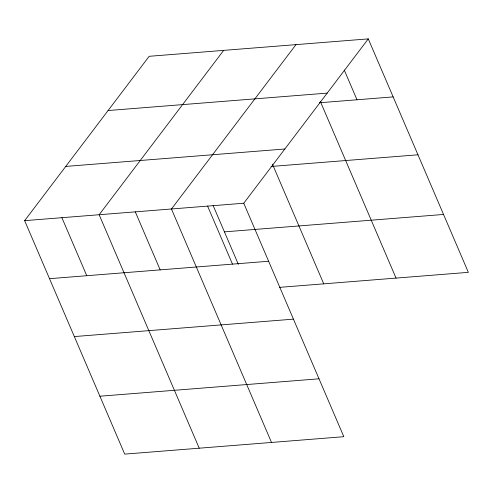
<?xml version="1.0" encoding="UTF-8"?>
<svg xmlns="http://www.w3.org/2000/svg" width="493" height="493" viewBox="0 0 493 493"><rect width="100%" height="100%" fill="white"/><g stroke="black" fill="none" stroke-linecap="round" stroke-linejoin="round"><path stroke-width="0.74" d="M368.283 38.879L243.758 203.233L343.824 436.699L124.717 454.121L24.65 220.654L149.176 56.301L368.283 38.879L468.35 272.346L279.648 287.351M223.674 50.372L99.148 214.732L199.215 448.199M295.979 44.629L171.453 208.983L271.52 442.449M108.084 110.537L327.192 93.115M319.341 102.766L393.155 96.899M65.742 166.418L284.855 148.997M271.076 166.474L417.965 154.796M24.65 220.654L243.758 203.233M224.426 231.87L443.534 214.449M49.516 278.674L268.63 261.253M74.332 336.571L293.44 319.15M99.9 396.224L319.008 378.803M344.262 70.055L357 99.771M320.24 101.231L396.045 278.095M272.45 164.175L323.741 283.845M213.13 205.513L238.347 264.347M207.608 206.105L232.474 264.131M135.298 211.854L160.17 269.874M61.896 217.69L86.768 275.71"/></g></svg>
